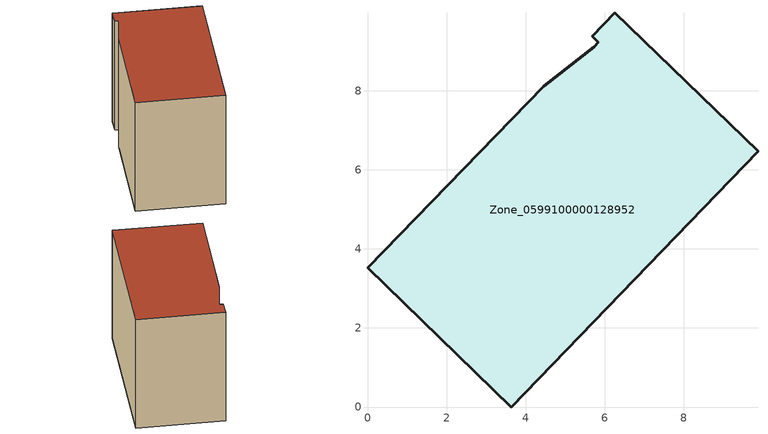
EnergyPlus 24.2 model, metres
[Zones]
Zone_0599100000128952
 floor ground (C_G): 5.68,9.38 6.26,9.97 9.88,6.47 3.64,0 0,3.52 4.46,8.12 5.74,9.11 5.84,9.22 z0
 wall outside (C_F): 9.88,6.47 6.26,9.97 5.68,9.38 5.84,9.22 5.74,9.11 4.46,8.12 0,3.52 3.64,0 9.88,6.47 z0:7.25
 roof outside (C_R): 6.26,9.97 5.68,9.38 5.84,9.22 5.74,9.11 4.46,8.12 0,3.52 3.64,0 9.88,6.47 z7.25
[BUILDING]
Pand.0599100000128952: North Axis=0; Terrain=City; Loads Convergence Tolerance Value=0.04; Temperature Convergence Tolerance Value=0.4; Solar Distribution=FullExterior; Maximum Number of Warmup Days=25; Minimum Number of Warmup Days=1
[Site:Location]
Rotterdam.The.Hague.AP_ZH_NLD Design_Conditions: Latitude=51.96; Longitude=4.45; Time Zone=1; Elevation=-4.5
[SITE:GROUNDTEMPERATURE:BUILDINGSURFACE]
18, 18, 18, 18, 18, 18, 18, 18, 18, 18, 18, 18
[MATERIAL] Thermal Absorptance=0.9; Solar Absorptance=0.7; Visible Absorptance=0.7
Name | Roughness | Thickness | Conductivity | Density | Specific Heat
G.TC.1946 | MediumSmooth | 0.15 | 1 | 540 | 1210
F.TC.1946 | Rough | 0.3 | 0.857143 | 1920 | 840
R.TC.1946 | MediumRough | 0.2 | 0.909091 | 1500 | 1000
[CONSTRUCTION]
C_G: G.TC.1946
C_F: F.TC.1946
C_R: R.TC.1946
[ZONE]
Zone_0599100000128952: Type=1; Multiplier=1; Ceiling Height=Autocalculate; Volume=Autocalculate; Floor Area=autocalculate; Part of Total Floor Area=Yes
[ZONEINFILTRATION:DESIGNFLOWRATE]
Infil_Zone_0599100000128952: Zone or ZoneList or Space or SpaceList=Zone_0599100000128952; Schedule=AlwaysOn; Design Flow Rate Calculation Method=Flow/Area; Flow Rate per Floor Area=0.003; Constant Term Coefficient=1; Temperature Term Coefficient=0; Velocity Term Coefficient=0; Velocity Squared Term Coefficient=0
[HVACTEMPLATE:ZONE:IDEALLOADSAIRSYSTEM]
Zone_0599100000128952: Maximum Heating Supply Air Temperature=50; Minimum Cooling Supply Air Temperature=13; Maximum Heating Supply Air Humidity Ratio=0.0156; Minimum Cooling Supply Air Humidity Ratio=0.0077; Heating Limit=NoLimit; Cooling Limit=NoLimit; Dehumidification Control Type=ConstantSensibleHeatRatio; Cooling Sensible Heat Ratio=0.7; Dehumidification Setpoint=60; Humidification Control Type=None; Humidification Setpoint=30; Outdoor Air Method=None; Outdoor Air Flow Rate per Person=0.00944; Outdoor Air Flow Rate per Zone Floor Area=0; Outdoor Air Flow Rate per Zone=0; Demand Controlled Ventilation Type=None; Outdoor Air Economizer Type=NoEconomizer; Heat Recovery Type=None; Sensible Heat Recovery Effectiveness=0.7; Latent Heat Recovery Effectiveness=0.65
[ZONECONTROL:THERMOSTAT]
ThermostatControl_Zone_0599100000128952: Zone or ZoneList=Zone_0599100000128952; Control Type Schedule=DualSetpointControlType; Control 1=Thermostat_Zone_0599100000128952; Temperature Difference Between Cutout And Setpoint=0
[THERMOSTATSETPOINT:DUALSETPOINT]
Thermostat_Zone_0599100000128952: Heating Setpoint Temperature Schedule=HeatingSetpoint_Zone_0599100000128952; Cooling Setpoint Temperature Schedule=CoolingSetpoint_Zone_0599100000128952
[SCHEDULE:COMPACT]
HeatingSetpoint_Zone_0599100000128952: Through: 12/31, For: AllDays, Until: 24:00, 21
CoolingSetpoint_Zone_0599100000128952: Through: 12/31, For: AllDays, Until: 24:00, 24
DualSetpointControlType: Through: 12/31, For: AllDays, Until: 24:00, 4
AlwaysOn: Through: 12/31, For: AllDays, Until: 24:00, 1
